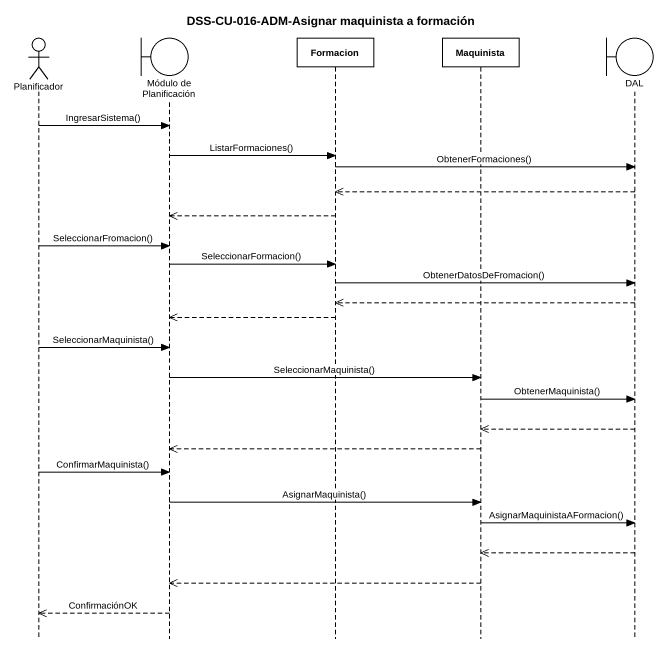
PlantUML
@startuml
title DSS-CU-016-ADM-Asignar maquinista a formación
hide footbox
actor Planificador
boundary "Módulo de Planificación" as Módulo_de_Planificación
participant Formacion
participant Maquinista
boundary DAL

Planificador -> Módulo_de_Planificación : IngresarSistema()
Módulo_de_Planificación -> Formacion : ListarFormaciones()
Formacion -> DAL : ObtenerFormaciones()
DAL -->> Formacion
Formacion -->> Módulo_de_Planificación
Planificador -> Módulo_de_Planificación : SeleccionarFromacion()
Módulo_de_Planificación -> Formacion : SeleccionarFormacion()
Formacion -> DAL : ObtenerDatosDeFromacion()
DAL -->> Formacion
Formacion -->> Módulo_de_Planificación
Planificador -> Módulo_de_Planificación : SeleccionarMaquinista()
Módulo_de_Planificación -> Maquinista : SeleccionarMaquinista()
Maquinista -> DAL : ObtenerMaquinista()
DAL -->> Maquinista
Maquinista -->> Módulo_de_Planificación
Planificador -> Módulo_de_Planificación : ConfirmarMaquinista()
Módulo_de_Planificación -> Maquinista : AsignarMaquinista()
Maquinista -> DAL : AsignarMaquinistaAFormacion()
DAL -->> Maquinista
Maquinista -->> Módulo_de_Planificación
Módulo_de_Planificación -->> Planificador : ConfirmaciónOK
@enduml
